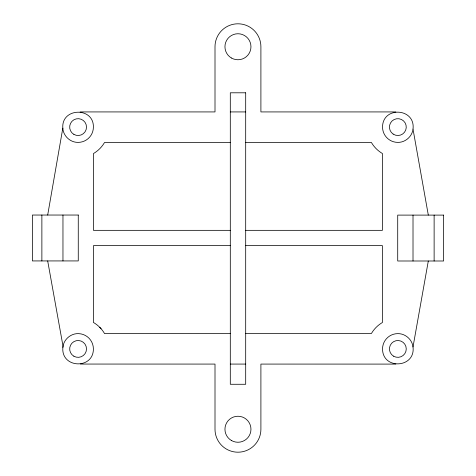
<?xml version="1.0" encoding="UTF-8"?>
<svg xmlns="http://www.w3.org/2000/svg" width="476" height="476" viewBox="0 0 476 476"><rect width="100%" height="100%" fill="white"/><g stroke="black" fill="none" stroke-linecap="round" stroke-linejoin="round"><path stroke-width="0.71" d="M62.886 347.242C60.666 368.466 93.808 369.822 93.385 348.616A15.297 15.297 0 0 0 78.778 333.646C70.983 333.123 63.576 339.459 62.886 347.242L63.028 346.254L47.689 260.931M62.826 128.092C61.106 107.582 93.837 106.624 93.391 127.092A15.297 15.297 0 0 1 78.094 142.389C70.281 142.562 63.165 135.898 62.826 128.092L47.689 215.039M413.013 129.091C415.697 107.891 382.549 105.922 382.543 127.092A15.297 15.297 0 0 0 397.847 142.389C405.296 142.538 412.186 136.499 413.013 129.091L428.311 215.104M413.013 346.933C412.186 339.525 405.296 333.486 397.847 333.628A15.297 15.297 0 0 0 382.543 348.932C382.549 370.102 415.697 368.132 413.013 346.933L428.311 260.997M80.087 111.925L215.003 111.925L215.003 46.749A22.949 22.949 0 0 1 237.952 23.8A22.949 22.949 0 0 1 260.902 46.749L260.902 111.925L395.848 111.925M230.301 111.925L245.693 111.925M230.301 142.52L104.5 142.52L104.256 142.949A30.601 30.601 0 0 1 94.546 152.891L93.528 153.492L93.445 230.336L230.301 230.336M245.693 142.52L371.435 142.52L371.619 142.854A30.601 30.601 0 0 0 381.294 152.826L382.412 153.498L382.412 230.336L245.693 230.336M230.301 245.64L93.445 245.64L93.379 322.425L95.081 323.484A30.601 30.601 0 0 1 104.583 333.617L230.301 333.557M245.693 245.64L382.412 245.64L382.412 322.526L381.365 323.144A30.601 30.601 0 0 0 371.661 333.093L371.435 333.498L245.693 333.557M230.301 364.075L245.693 364.08M395.848 364.098L260.902 364.08L260.902 429.251A22.949 22.949 0 0 1 237.952 452.2A22.949 22.949 0 0 1 215.003 429.251L215.003 364.08L80.396 364.057M99.716 327.286L101.085 328.743M434.124 215.104L434.124 260.997M413.013 215.104L413.013 260.997M62.963 215.039L62.963 260.931M41.876 215.039L41.876 260.931M245.693 92.802L230.301 92.802L230.301 384.275L245.693 384.275L245.693 92.802M78.266 215.039L32.386 215.039L32.386 260.931L78.266 260.931L78.266 215.039M443.614 215.104L397.716 215.104L397.716 260.997L443.614 260.997L443.614 215.104M231.449 58.012A13.007 13.007 0 0 0 250.959 46.749A13.007 13.007 0 0 0 231.449 35.486A13.007 13.007 0 0 0 231.449 58.012M231.449 440.514A13.007 13.007 0 0 0 250.959 429.251A13.007 13.007 0 0 0 231.449 417.987A13.007 13.007 0 0 0 231.449 440.514M393.64 356.215A8.413 8.413 0 0 0 406.26 348.932A8.413 8.413 0 0 0 393.64 341.643A8.413 8.413 0 0 0 393.64 356.215M73.881 356.215A8.413 8.413 0 0 0 86.507 348.932A8.413 8.413 0 0 0 73.881 341.643A8.413 8.413 0 0 0 73.881 356.215M393.17 134.089A8.413 8.413 0 0 0 406.242 127.639A8.413 8.413 0 0 0 394.122 119.547A8.413 8.413 0 0 0 393.17 134.089M73.881 134.381A8.413 8.413 0 0 0 86.507 127.092A8.413 8.413 0 0 0 73.881 119.803A8.413 8.413 0 0 0 73.881 134.381"/></g></svg>
